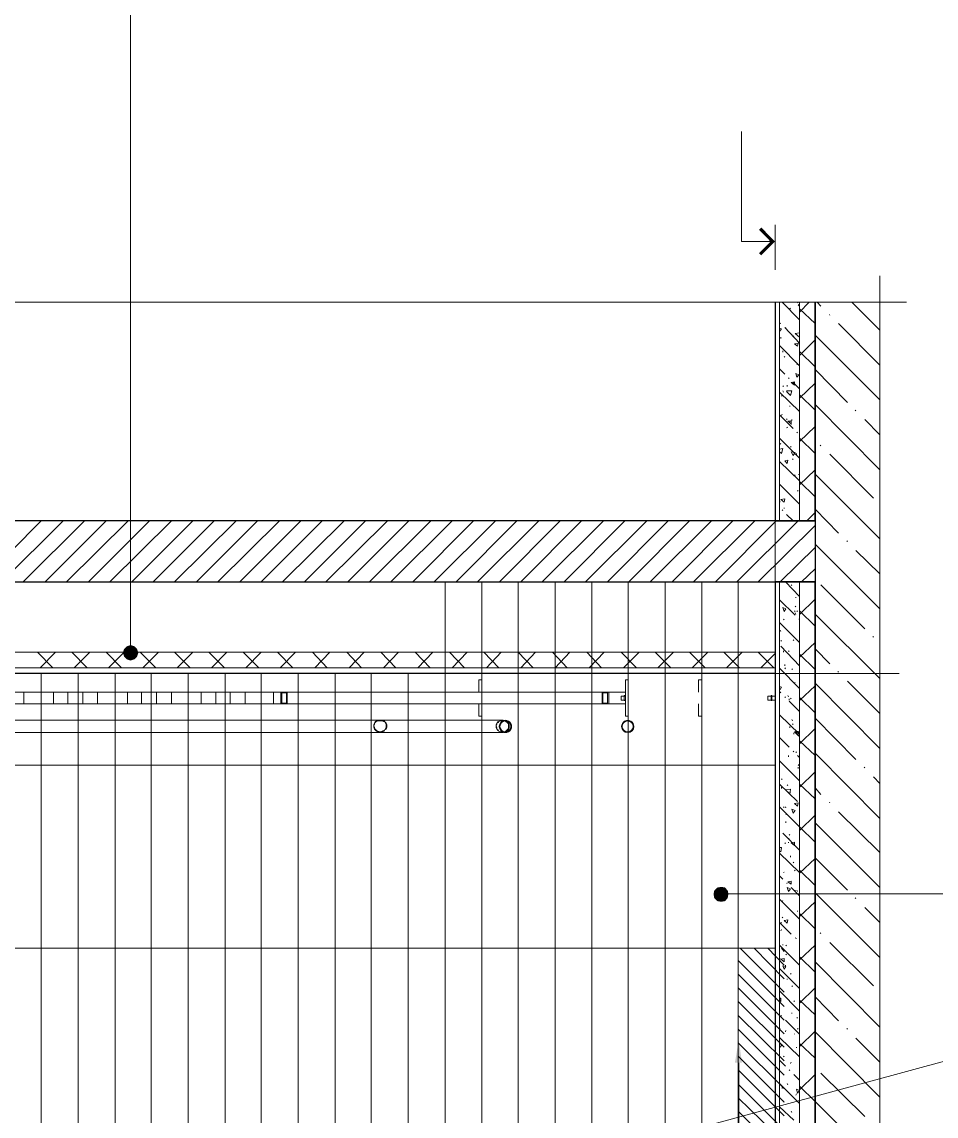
# Model space of a CAD drawing. Header units: millimetres. Extents: x -356862 to 418287, y 0 to 839748.
# Drawn here: x 37.836 to 40.191, y 30.157 to 32.977 of the extents above; entities that cross this region are included whole.
import ezdxf

# ---------------------------------------------------------------- set-up
doc = ezdxf.new("R2010")
doc.units = ezdxf.units.MM
doc.layers.add('PDF _Геометрия', color=7, linetype='Continuous', true_color=0xbababa)
doc.layers.add('PDF _Сплошная заливка', color=7, linetype='Continuous', true_color=0xf50000)

msp = doc.modelspace()

# ---------------------------------------------------------------- linework, layer by layer
at = {"layer": 'PDF _Геометрия', "color": 251, "lineweight": 20, "true_color": 0x545454}
for points in [[(38.11590915256076, 31.37118360731336), (38.11590915256076, 31.38951619466145), (38.11590915256076, 32.22281561957465), (38.11590915256076, 32.29614596896701), (38.11590915256076, 34.93770514594183)], [(39.65584648980034, 30.7295430501302), (39.67584567599826, 30.7295430501302), (40.30582004123264, 30.7295430501302), (40.30582004123264, 30.80287339952256), (40.30582004123264, 33.43276638454861)], [(39.55918375651041, 30.12123446994357), (39.57751634385851, 30.12623426649305), (40.98245917426215, 30.50788540310329), (40.98245917426215, 30.58121575249566), (40.98245917426215, 32.92945353190104)]]:
    msp.add_lwpolyline(points, dxfattribs=at)
at = {"layer": 'PDF _Геометрия', "color": 112, "lineweight": 5, "true_color": 0x00b85c}
for points in [[(39.77584160698784, 32.41114128960503), (39.68917846679687, 32.41114128960503), (39.68917846679687, 32.69446309407552)], [(39.77584160698784, 32.33781094021267), (39.77584160698784, 32.45447285970052)]]:
    msp.add_lwpolyline(points, dxfattribs=at)
at = {"layer": 'PDF _Геометрия', "color": 112, "lineweight": 0, "true_color": 0x00b85c, "const_width": 0.008249243437609022}
msp.add_lwpolyline([(39.73750983344183, 32.44447326660156), (39.77000851101344, 32.41114128960503), (39.73750983344183, 32.37864261203342)], dxfattribs=at)
at = {"layer": 'PDF _Геометрия', "color": 7, "lineweight": 5}
for points in [[(29.5545908610026, 32.25448099772135), (29.62292141384548, 32.25448099772135), (34.77771165635851, 32.25448099772135), (34.80604383680555, 32.14115227593315), (34.86270819769965, 32.36780971950954), (34.8910403781467, 32.25448099772135), (40.04583062065971, 32.25448099772135), (40.1141611735026, 32.25448099772135)], [(40.04583062065971, 32.32281155056423), (40.04583062065971, 32.25448099772135), (40.04583062065971, 27.51800706651475), (39.93250189887152, 27.4896748860677), (40.15915934244791, 27.43301052517361), (40.04583062065971, 27.40467834472656), (40.04583062065971, 22.66820441351996), (40.04583062065971, 22.59987386067708)]]:
    msp.add_lwpolyline(points, dxfattribs=at)
at = {"layer": 'PDF _Геометрия', "color": 7, "lineweight": 9}
for points in [[(39.77584160698784, 32.25448099772135), (39.77584160698784, 31.69117058648003), (39.77584160698784, 31.69283718532986), (39.77584160698784, 32.25448099772135), (39.77584160698784, 31.69117058648003), (39.77584160698784, 31.92782762315538)], [(39.78750779893663, 32.25448099772135), (39.78750779893663, 31.69117058648003)], [(39.83917236328124, 32.25448099772135), (39.83917236328124, 31.69117058648003)], [(38.92587619357639, 31.24952189127604), (38.92587619357639, 31.53451029459635), (38.92587619357639, 30.11623467339409), (38.87921142578124, 30.11623467339409), (38.83088005913628, 30.11623467339409), (38.83088005913628, 31.297853257921)], [(39.49251980251736, 31.53451029459635), (39.49251980251736, 30.11623467339409), (39.44585503472221, 30.11623467339409), (39.39752366807726, 30.11623467339409)], [(39.44585503472221, 30.11623467339409), (39.39752366807726, 30.11623467339409), (39.39752366807726, 31.53451029459635)], [(39.49251980251736, 22.95152621799045), (39.49251980251736, 30.11623467339409), (39.53918457031249, 30.11623467339409), (39.77584160698784, 30.11623467339409), (39.7291768391927, 30.11623467339409), (39.68084547254774, 30.11623467339409), (39.68084547254774, 31.53451029459635)], [(39.58751593695746, 30.11623467339409), (39.58751593695746, 31.53451029459635)], [(39.77584160698784, 30.11623467339409), (39.77584160698784, 31.53451029459635), (39.77584160698784, 31.297853257921), (39.77584160698784, 31.53451029459635), (39.77584160698784, 31.297853257921), (39.77584160698784, 31.53451029459635), (39.77584160698784, 31.297853257921), (39.77584160698784, 28.93461608886718)], [(39.78750779893663, 31.53451029459635), (39.78750779893663, 22.95152621799045)], [(39.83917236328124, 31.53451029459635), (39.83917236328124, 22.95152621799045)], [(30.2495625813802, 23.38317532009548), (30.10623508029514, 23.38317532009548), (30.86120435926649, 23.38317532009548), (30.86120435926649, 31.297853257921), (30.10623508029514, 31.297853257921), (38.92587619357639, 31.297853257921)], [(36.46930948893229, 29.99790615505642), (36.46930948893229, 31.297853257921), (36.46930948893229, 30.11623467339409), (38.92587619357639, 30.11623467339409), (38.92587619357639, 31.1461927625868)], [(37.88591851128471, 30.11623467339409), (37.88591851128471, 31.297853257921)], [(37.98091464572482, 30.11623467339409), (37.98091464572482, 31.297853257921)], [(38.07591078016493, 23.38317532009548), (38.07591078016493, 30.11623467339409), (38.07591078016493, 31.297853257921)], [(38.1692403157552, 30.11623467339409), (38.1692403157552, 31.297853257921)], [(38.26423645019531, 30.11623467339409), (38.26423645019531, 31.297853257921)], [(38.35923258463541, 30.11623467339409), (38.35923258463541, 31.297853257921)], [(38.45256212022569, 30.11623467339409), (38.45256212022569, 31.297853257921)], [(38.54755825466579, 30.11623467339409), (38.54755825466579, 31.297853257921)], [(38.59422302246093, 30.11623467339409), (38.6425543891059, 30.11623467339409), (38.6425543891059, 31.297853257921)], [(38.73588392469618, 30.11623467339409), (38.73588392469618, 31.297853257921)], [(39.76417541503906, 31.297853257921), (40.09582858615451, 31.297853257921)]]:
    msp.add_lwpolyline(points, dxfattribs=at)
at = {"layer": 'PDF _Геометрия', "color": 7, "lineweight": 30}
msp.add_lwpolyline([(39.77584160698784, 32.25448099772135), (39.77584160698784, 31.69117058648003), (39.87917073567708, 31.69117058648003), (39.87917073567708, 32.25448099772135), (39.87917073567708, 22.75320095486111), (40.04583062065971, 22.75320095486111)], dxfattribs=at)
at = {"layer": 'PDF _Геометрия', "color": 8, "lineweight": 9, "true_color": 0x808080}
for points in [[(39.83917236328124, 32.20948282877604), (39.79417419433593, 32.25448099772135)], [(39.81583997938368, 32.23781500922308), (39.81417338053385, 32.23948160807291)], [(39.83417256673177, 32.25281439887152), (39.83583916558159, 32.25448099772135)], [(39.83917236328124, 32.24448140462239), (39.83583916558159, 32.24781460232204), (39.83917236328124, 32.24948120117187)], [(39.86417134602864, 32.25448099772135), (39.83917236328124, 32.22948201497395)], [(39.87917073567708, 32.19948323567708), (39.83917236328124, 32.23781500922308)], [(39.89417012532552, 32.24448140462239), (39.88417053222656, 32.25448099772135)], [(40.04583062065971, 32.18281724717882), (39.97416687011718, 32.25448099772135)], [(39.91750250922308, 32.22114902072482), (39.91583591037326, 32.22281561957465)], [(39.78750779893663, 32.17948404947916), (39.79250759548611, 32.18615044487846), (39.78750779893663, 32.18781704372829)], [(39.79084099663628, 32.19948323567708), (39.78917439778645, 32.2011498345269)], [(39.83917236328124, 32.14948527018229), (39.80084058973524, 32.18948364257812)], [(39.80250718858507, 32.18781704372829), (39.80417378743489, 32.18948364257812)], [(40.04583062065971, 32.09282090928819), (39.93916829427083, 32.19948323567708)], [(39.79084099663628, 32.16115146213107), (39.79084099663628, 32.16448465983073)], [(39.82417297363281, 32.16615125868055), (39.82250637478298, 32.16781785753038)], [(39.83917236328124, 32.16448465983073), (39.82750617133246, 32.17448425292968), (39.83917236328124, 32.17615085177951)], [(39.87917073567708, 32.15781826443142), (39.83917236328124, 32.11781989203558)], [(40.04583062065971, 32.00282457139757), (39.87917073567708, 32.1694844563802)], [(39.83917236328124, 32.09115431043836), (39.78750779893663, 32.14281887478298)], [(39.79584079318576, 32.12615288628471), (39.79584079318576, 32.12948608398437)], [(39.87917073567708, 32.08782111273871), (39.83917236328124, 32.12781948513454)], [(39.79917399088541, 32.11282009548611), (39.80084058973524, 32.11448669433593)], [(39.83417256673177, 32.09448750813802), (39.83250596788194, 32.09615410698784)], [(39.80084058973524, 32.06948852539062), (39.78750779893663, 32.08282131618923)], [(39.9625006781684, 31.99615817599826), (39.87917073567708, 32.0811547173394)], [(39.79584079318576, 32.03782314724392), (39.79750739203558, 32.03948974609374)], [(39.80750698513454, 32.03782314724392), (39.80750698513454, 32.04115634494357)], [(39.81250678168402, 32.05782233344183), (39.8108401828342, 32.05948893229166)], [(39.83917236328124, 32.03115675184461), (39.82250637478298, 32.04782274034288)], [(39.87917073567708, 32.04615614149305), (39.83917236328124, 32.00782436794704)], [(39.83917236328124, 31.97282579210069), (39.78750779893663, 32.02282375759548)], [(39.79250759548611, 32.01282416449652), (39.79417419433593, 32.01449076334635)], [(39.79750739203558, 32.02282375759548), (39.79584079318576, 32.02615695529514)], [(39.80584038628471, 32.02615695529514), (39.81917317708333, 32.02615695529514), (39.81583997938368, 32.01449076334635), (39.80584038628471, 32.02449035644531)], [(39.87917073567708, 31.97615898980034), (39.83917236328124, 32.01615736219618)], [(39.81417338053385, 31.9861585828993), (39.81417338053385, 31.98782518174913)], [(40.04583062065971, 31.82283189561631), (39.87917073567708, 31.99115837944878)], [(39.82250637478298, 31.9294942220052), (39.78750779893663, 31.96449279785156)], [(39.79250759548611, 31.96282619900173), (39.79417419433593, 31.96615939670139)], [(39.80750698513454, 31.95282660590277), (39.80584038628471, 31.9544932047526)], [(39.81917317708333, 31.94949340820312), (39.81917317708333, 31.95282660590277)], [(39.98416646321614, 31.97449239095052), (39.98249986436632, 31.97615898980034)], [(40.04583062065971, 31.91282823350694), (40.00749884711371, 31.95282660590277)], [(39.80584038628471, 31.93116082085503), (39.80917358398437, 31.93282741970486)], [(39.81750657823351, 31.94116041395399), (39.80917358398437, 31.94782680935329), (39.81750657823351, 31.94782680935329)], [(39.81750657823351, 31.93949381510416), (39.81750657823351, 31.94949340820312)], [(39.87917073567708, 31.93449401855468), (39.83917236328124, 31.89616224500868)], [(39.83917236328124, 31.85283067491319), (39.78750779893663, 31.90449523925781)], [(39.83417256673177, 31.91782803005642), (39.83250596788194, 31.91949462890624)], [(39.87917073567708, 31.86449686686198), (39.83917236328124, 31.90449523925781)], [(39.78750779893663, 31.87616305881076), (39.79584079318576, 31.87782965766058), (39.79250759548611, 31.86449686686198), (39.78750779893663, 31.86949666341145)], [(39.78917439778645, 31.88782925075954), (39.79084099663628, 31.8911624484592)], [(39.81750657823351, 31.88116285536024), (39.81583997938368, 31.88282945421006)], [(39.89417012532552, 31.88449605305989), (39.89250352647569, 31.88616265190972)], [(39.83917236328124, 31.79449971516927), (39.78750779893663, 31.84449768066406)], [(39.82083977593315, 31.84949747721354), (39.82250637478298, 31.85116407606336)], [(39.83083936903211, 31.86116366916232), (39.83083936903211, 31.86449686686198)], [(40.02916463216145, 31.74950154622395), (39.91750250922308, 31.86283026801215)], [(39.87917073567708, 31.82283189561631), (39.83917236328124, 31.78450012207031)], [(39.83917236328124, 31.73450215657552), (39.78750779893663, 31.78616672092014)], [(39.82750617133246, 31.80783250596788), (39.82583957248264, 31.8094991048177)], [(39.83750576443142, 31.8094991048177), (39.83750576443142, 31.81116570366753)], [(39.87917073567708, 31.75283474392361), (39.83917236328124, 31.79283311631944)], [(40.04583062065971, 31.64450581868489), (39.87917073567708, 31.81116570366753)], [(39.83417256673177, 31.76783413357204), (39.83583916558159, 31.76950073242187)], [(39.83917236328124, 31.75616794162326), (39.83917236328124, 31.75783454047308)], [(39.78917439778645, 31.739501953125), (39.78750779893663, 31.74116855197482)], [(39.83583916558159, 31.73783535427517), (39.83417256673177, 31.739501953125)], [(39.79584079318576, 31.71783616807725), (39.79417419433593, 31.71950276692708)], [(39.79917399088541, 31.72283596462673), (39.79917399088541, 31.72450256347656)], [(39.82250637478298, 31.69117058648003), (39.80584038628471, 31.70783657497829)], [(39.87917073567708, 31.71283637152777), (39.85750495062933, 31.69117058648003)], [(39.93916829427083, 31.65950520833333), (39.87917073567708, 31.72116936577691)], [(37.88591851128471, 31.69117058648003), (37.72925821940104, 31.53451029459635)], [(37.94258287217882, 31.69117058648003), (37.78425598144531, 31.53451029459635)], [(37.99758063422308, 31.69117058648003), (37.83925374348958, 31.53451029459635)], [(38.05257839626736, 31.69117058648003), (37.89591810438368, 31.53451029459635)], [(38.10924275716145, 31.69117058648003), (37.95091586642795, 31.53451029459635)], [(38.16424051920573, 31.69117058648003), (38.00758022732204, 31.53451029459635)], [(38.22090488009982, 31.69117058648003), (38.06257798936632, 31.53451029459635)], [(38.27590264214409, 31.69117058648003), (38.11924235026041, 31.53451029459635)], [(38.33090040418836, 31.69117058648003), (38.17424011230468, 31.53451029459635)], [(38.38756476508246, 31.69117058648003), (38.22923787434895, 31.53451029459635)], [(38.44256252712673, 31.69117058648003), (38.28590223524305, 31.53451029459635)], [(38.49922688802083, 31.69117058648003), (38.34089999728732, 31.53451029459635)], [(38.5542246500651, 31.69117058648003), (38.39756435818142, 31.53451029459635)], [(38.60922241210937, 31.69117058648003), (38.45256212022569, 31.53451029459635)], [(38.66588677300346, 31.69117058648003), (38.50755988226996, 31.53451029459635)], [(38.72088453504774, 31.69117058648003), (38.56422424316406, 31.53451029459635)], [(38.77754889594183, 31.69117058648003), (38.61922200520833, 31.53451029459635)], [(38.83254665798611, 31.69117058648003), (38.67588636610243, 31.53451029459635)], [(38.8892110188802, 31.69117058648003), (38.7308841281467, 31.53451029459635)], [(38.94420878092448, 31.69117058648003), (38.78588189019096, 31.53451029459635)], [(38.99920654296874, 31.69117058648003), (38.84254625108507, 31.53451029459635)], [(39.05587090386284, 31.69117058648003), (38.89754401312933, 31.53451029459635)], [(39.11086866590711, 31.69117058648003), (38.95420837402343, 31.53451029459635)], [(39.16753302680121, 31.69117058648003), (39.0092061360677, 31.53451029459635)], [(39.22253078884548, 31.69117058648003), (39.0658704969618, 31.53451029459635)], [(39.27752855088976, 31.69117058648003), (39.12086825900607, 31.53451029459635)], [(39.33419291178385, 31.69117058648003), (39.17586602105034, 31.53451029459635)], [(39.38919067382812, 31.69117058648003), (39.23253038194444, 31.53451029459635)], [(39.44585503472221, 31.69117058648003), (39.28752814398871, 31.53451029459635)], [(39.50085279676649, 31.69117058648003), (39.34419250488281, 31.53451029459635)], [(39.55585055881076, 31.69117058648003), (39.39919026692708, 31.53451029459635)], [(39.61251491970486, 31.69117058648003), (39.45418802897135, 31.53451029459635)], [(39.66751268174913, 31.69117058648003), (39.51085238986545, 31.53451029459635)], [(39.72417704264323, 31.69117058648003), (39.56585015190971, 31.53451029459635)], [(39.77917480468749, 31.69117058648003), (39.62251451280382, 31.53451029459635)], [(39.83583916558159, 31.69117058648003), (39.67751227484808, 31.53451029459635)], [(39.87917073567708, 31.67950439453125), (39.73251003689236, 31.53451029459635)], [(39.87917073567708, 31.62284003363715), (39.78917439778645, 31.53451029459635)], [(40.04583062065971, 31.46451314290364), (39.87917073567708, 31.63117302788628)], [(39.9625006781684, 31.63783942328558), (39.96083407931857, 31.63950602213541)], [(40.04583062065971, 31.55450948079427), (39.98416646321614, 31.61450703938802)], [(39.87917073567708, 31.56784227159288), (39.84417215983073, 31.53451029459635)], [(39.83917236328124, 31.49617852105034), (39.80250718858507, 31.53451029459635)], [(39.82917277018229, 31.53284369574652), (39.83083936903211, 31.53451029459635)], [(39.87917073567708, 31.5311770968967), (39.87583753797743, 31.53451029459635)], [(39.81917317708333, 31.52451070149739), (39.81750657823351, 31.52617730034722)], [(40.00749884711371, 31.41284857855902), (39.89417012532552, 31.52617730034722)], [(39.82750617133246, 31.44784715440538), (39.78750779893663, 31.48784552680121)], [(39.82917277018229, 31.49284532335069), (39.82917277018229, 31.49451192220052)], [(39.87917073567708, 31.48951212565104), (39.83917236328124, 31.4495137532552)], [(39.82583957248264, 31.45784674750433), (39.82750617133246, 31.45951334635416)], [(39.82750617133246, 31.46951293945312), (39.82917277018229, 31.47117953830295)], [(39.82917277018229, 31.45118035210503), (39.82750617133246, 31.45451354980468)], [(39.83417256673177, 31.45784674750433), (39.83250596788194, 31.45951334635416)], [(39.87917073567708, 31.41951497395833), (39.83917236328124, 31.45951334635416)], [(40.04583062065971, 31.28452046712239), (39.87917073567708, 31.45118035210503)], [(39.83917236328124, 31.37785000271267), (39.78750779893663, 31.42951456705729)], [(39.79750739203558, 31.43618096245659), (39.79917399088541, 31.43784756130642)], [(39.83917236328124, 31.43784756130642), (39.83750576443142, 31.43784756130642)], [(39.79084099663628, 31.40618218315972), (39.78917439778645, 31.40951538085937)], [(40.02916463216145, 31.39118279351128), (40.02749803331163, 31.39284939236111)], [(39.79250759548611, 31.38118320041232), (39.79084099663628, 31.38284979926215)], [(39.83917236328124, 31.31785244411892), (39.79084099663628, 31.36785040961371)], [(39.82250637478298, 31.38284979926215), (39.82417297363281, 31.38451639811198)], [(39.83917236328124, 31.3795166015625), (39.83750576443142, 31.38118320041232)], [(39.87917073567708, 31.37785000271267), (39.83917236328124, 31.33951822916666)], [(39.91750250922308, 31.3228522406684), (39.87917073567708, 31.36118401421441)], [(39.79750739203558, 31.35285101996527), (39.79750739203558, 31.35618421766493)], [(39.8108401828342, 31.3545176188151), (39.81250678168402, 31.35618421766493)], [(39.87917073567708, 31.30785285101996), (39.83917236328124, 31.34785122341579)], [(39.83917236328124, 31.259521484375), (39.78750779893663, 31.31118604871961)], [(39.80084058973524, 31.31785244411892), (39.80084058973524, 31.32118564181857)], [(39.80250718858507, 31.30951944986979), (39.80084058973524, 31.31285264756944)], [(39.81917317708333, 31.30785285101996), (39.82083977593315, 31.30951944986979)], [(39.93916829427083, 31.30118645562066), (39.93750169542101, 31.30285305447048)], [(40.04583062065971, 31.19452412923177), (39.9625006781684, 31.27785407172308)], [(39.78750779893663, 31.26452128092448), (39.79250759548611, 31.26285468207465), (39.78917439778645, 31.25618828667534), (39.78750779893663, 31.25785488552517)], [(39.79084099663628, 31.24785529242621), (39.78750779893663, 31.25118849012586)], [(39.82417297363281, 31.27285427517361), (39.82750617133246, 31.27452087402343)], [(39.87917073567708, 31.2661878797743), (39.83917236328124, 31.22785610622829)], [(40.04583062065971, 31.10452779134114), (39.87917073567708, 31.27285427517361)], [(39.80250718858507, 31.23618910047743), (39.80084058973524, 31.23785569932725)], [(39.8108401828342, 31.23785569932725), (39.80917358398437, 31.24118889702691)], [(39.81250678168402, 31.22952270507812), (39.81250678168402, 31.23285590277777)], [(39.83917236328124, 31.19952392578125), (39.81250678168402, 31.22618950737847)], [(39.81583997938368, 31.23285590277777), (39.81750657823351, 31.2345225016276)], [(39.87917073567708, 31.19619072808159), (39.83917236328124, 31.23618910047743)], [(39.83917236328124, 31.14119296603732), (39.78750779893663, 31.19119093153211)], [(39.82083977593315, 31.17619154188368), (39.81917317708333, 31.17952473958333)], [(39.82250637478298, 31.16619194878472), (39.82083977593315, 31.16785854763454)], [(39.83917236328124, 31.19119093153211), (39.83917236328124, 31.19119093153211)], [(39.98416646321614, 31.07619561089409), (39.87917073567708, 31.18285793728298)], [(39.81417338053385, 31.15785895453558), (39.81417338053385, 31.16119215223524)], [(39.82417297363281, 31.14119296603732), (39.82417297363281, 31.14452616373698)], [(39.87917073567708, 31.15619235568576), (39.83917236328124, 31.11619398328993)], [(39.81250678168402, 31.10786098904079), (39.78750779893663, 31.13285997178819)], [(39.87917073567708, 31.08619520399305), (39.83917236328124, 31.12452697753906)], [(39.8108401828342, 31.0828620062934), (39.8108401828342, 31.08619520399305)], [(39.82417297363281, 31.09619479709201), (39.82250637478298, 31.09786139594183)], [(39.83083936903211, 31.09452819824218), (39.82917277018229, 31.09619479709201)], [(39.83917236328124, 31.08119540744357), (39.83417256673177, 31.08619520399305)], [(40.04583062065971, 30.92453511555989), (39.87917073567708, 31.09286159939236)], [(39.83917236328124, 31.02119784884982), (39.78750779893663, 31.07286241319444)], [(39.83917236328124, 31.05952962239583), (39.83583916558159, 31.06286282009548), (39.83917236328124, 31.06286282009548)], [(39.83583916558159, 31.05286322699652), (39.83583916558159, 31.05619642469618)], [(40.00749884711371, 31.05452982584635), (40.00583224826389, 31.05619642469618)], [(39.78750779893663, 31.03619723849826), (39.78750779893663, 31.03953043619791)], [(39.79417419433593, 31.02453104654948), (39.79250759548611, 31.0261976453993)], [(39.87917073567708, 31.04453023274739), (39.83917236328124, 31.00453186035156)], [(40.04583062065971, 31.01453145345052), (40.02916463216145, 31.03119744194878)], [(39.83417256673177, 30.96786668565538), (39.78750779893663, 31.01286485460069)], [(39.79250759548611, 31.00119866265191), (39.79250759548611, 31.00453186035156)], [(39.81417338053385, 30.98786587185329), (39.80250718858507, 30.99786546495225), (39.81583997938368, 30.99953206380208), (39.81417338053385, 30.98619927300347)], [(39.80750698513454, 31.00953165690104), (39.80917358398437, 31.01119825575086)], [(39.87917073567708, 30.97453308105468), (39.83917236328124, 31.01286485460069)], [(39.89417012532552, 30.98619927300347), (39.87917073567708, 31.00286526150173)], [(39.91750250922308, 30.96453348795573), (39.91583591037326, 30.96620008680555)], [(39.87917073567708, 30.86287095811631), (39.83917236328124, 30.90286933051215), (39.78750779893663, 30.95453389485677)], [(39.79750739203558, 30.95286729600694), (39.79917399088541, 30.95453389485677)], [(39.80417378743489, 30.95120069715711), (39.80250718858507, 30.95453389485677)], [(40.04583062065971, 30.83620537651909), (39.93916829427083, 30.94120110405816)], [(39.80417378743489, 30.93453470865885), (39.80584038628471, 30.93620130750868)], [(39.80417378743489, 30.91286892361111), (39.80417378743489, 30.91620212131076)], [(39.87917073567708, 30.93286810980902), (39.83917236328124, 30.89286973741319)], [(40.04583062065971, 30.74620903862847), (39.87917073567708, 30.91286892361111)], [(39.83917236328124, 30.8428717719184), (39.79584079318576, 30.88620334201389)], [(39.81417338053385, 30.88120354546441), (39.81250678168402, 30.88287014431423)], [(39.80084058973524, 30.85953776041666), (39.80250718858507, 30.86120435926649)], [(39.8108401828342, 30.87120395236545), (39.81250678168402, 30.87287055121527)], [(39.8108401828342, 30.86120435926649), (39.8108401828342, 30.86287095811631)], [(39.78750779893663, 30.8495381673177), (39.79250759548611, 30.8495381673177), (39.79084099663628, 30.83787197536892), (39.78750779893663, 30.83953857421875)], [(39.83917236328124, 30.78454081217447), (39.78750779893663, 30.83453877766927)], [(39.81583997938368, 30.82453918457031), (39.81583997938368, 30.82787238226996)], [(39.82417297363281, 30.80953979492187), (39.82250637478298, 30.8112063937717)], [(39.87917073567708, 30.82120598687066), (39.83917236328124, 30.78287421332465)], [(39.9625006781684, 30.73954264322916), (39.87917073567708, 30.82287258572048)], [(39.79584079318576, 30.76787482367621), (39.78750779893663, 30.77620781792534)], [(39.79750739203558, 30.78454081217447), (39.79917399088541, 30.7862074110243)], [(39.82583957248264, 30.78954060872395), (39.82750617133246, 30.79120720757378)], [(39.87917073567708, 30.75120883517795), (39.83917236328124, 30.79120720757378)], [(39.80750698513454, 30.75620863172743), (39.80584038628471, 30.75787523057725)], [(39.83917236328124, 30.72454325358072), (39.81750657823351, 30.74620903862847)], [(39.83917236328124, 30.66454569498697), (39.78750779893663, 30.71621025933159)], [(39.79417419433593, 30.70954386393229), (39.79584079318576, 30.71287706163194)], [(39.82750617133246, 30.73620944552951), (39.82750617133246, 30.73954264322916)], [(39.83417256673177, 30.73620944552951), (39.83250596788194, 30.73954264322916)], [(40.04583062065971, 30.56621636284722), (39.87917073567708, 30.73287624782986)], [(39.98416646321614, 30.71787685818142), (39.98249986436632, 30.71954345703125)], [(39.83417256673177, 30.68454488118489), (39.83417256673177, 30.68621148003472)], [(39.87917073567708, 30.70954386393229), (39.83917236328124, 30.67121209038628)], [(40.04583062065971, 30.65621270073784), (40.00749884711371, 30.69454447428385)], [(39.81750657823351, 30.62621392144097), (39.78750779893663, 30.65621270073784)], [(39.79084099663628, 30.65454610188802), (39.79250759548611, 30.65621270073784)], [(39.79584079318576, 30.66787889268663), (39.79417419433593, 30.66954549153645)], [(39.87917073567708, 30.63954671223958), (39.83917236328124, 30.67954508463541)], [(39.79084099663628, 30.6345469156901), (39.79250759548611, 30.63788011338975)], [(39.83917236328124, 30.65121290418836), (39.83917236328124, 30.65121290418836)], [(39.89417012532552, 30.62788052029079), (39.89250352647569, 30.62954711914062)], [(39.79584079318576, 30.59788174099392), (39.79584079318576, 30.59954833984375)], [(39.83083936903211, 30.61454772949218), (39.82750617133246, 30.61621432834201)], [(40.02916463216145, 30.49288601345486), (39.91750250922308, 30.60454813639322)], [(39.83917236328124, 30.5462171766493), (39.78750779893663, 30.59788174099392)], [(39.80584038628471, 30.59621514214409), (39.80417378743489, 30.59788174099392)], [(39.80417378743489, 30.57288275824653), (39.80584038628471, 30.57454935709635)], [(39.87917073567708, 30.59788174099392), (39.83917236328124, 30.55954996744791)], [(39.78750779893663, 30.56121656629774), (39.78917439778645, 30.56288316514756)], [(39.80250718858507, 30.54455057779947), (39.80250718858507, 30.5462171766493)], [(39.87917073567708, 30.52788458930121), (39.83917236328124, 30.56788296169704)], [(40.04583062065971, 30.38622368706597), (39.87917073567708, 30.55455017089843)], [(39.83917236328124, 30.48621961805555), (39.78750779893663, 30.53788418240017)], [(39.81750657823351, 30.52288479275173), (39.81583997938368, 30.52455139160156)], [(39.80750698513454, 30.50955200195312), (39.80750698513454, 30.51121860080295)], [(39.81917317708333, 30.49121941460503), (39.82083977593315, 30.49288601345486)], [(39.87917073567708, 30.48788621690538), (39.83917236328124, 30.44788784450954)], [(39.83917236328124, 30.42788865831163), (39.78750779893663, 30.47955322265625)], [(39.78750779893663, 30.46122063530816), (39.79084099663628, 30.46122063530816), (39.79084099663628, 30.45288764105903), (39.78750779893663, 30.45622083875868)], [(39.78750779893663, 30.4578874376085), (39.78917439778645, 30.45955403645833)], [(39.93916829427083, 30.40288967556423), (39.87917073567708, 30.46455383300781)], [(39.82583957248264, 30.45288764105903), (39.82417297363281, 30.45455423990885)], [(39.87917073567708, 30.41788906521267), (39.83917236328124, 30.45622083875868)], [(39.79250759548611, 30.41455586751302), (39.79084099663628, 30.41622246636284)], [(39.83917236328124, 30.36789109971788), (39.80250718858507, 30.40455627441406)], [(39.81917317708333, 30.42122226291232), (39.81917317708333, 30.42288886176215)], [(39.83250596788194, 30.40955607096354), (39.83417256673177, 30.41122266981336)], [(39.78917439778645, 30.38289048936631), (39.78750779893663, 30.38289048936631)], [(39.80250718858507, 30.37455749511718), (39.80417378743489, 30.37789069281684)], [(39.83583916558159, 30.38122389051649), (39.83417256673177, 30.38289048936631)], [(39.87917073567708, 30.37622409396701), (39.83917236328124, 30.33622572157118)], [(40.04583062065971, 30.20623101128472), (39.87917073567708, 30.37455749511718)], [(39.9625006781684, 30.38122389051649), (39.96083407931857, 30.38289048936631)], [(39.83917236328124, 30.30956013997395), (39.78750779893663, 30.35955810546875)], [(39.82583957248264, 30.36789109971788), (39.82583957248264, 30.3695576985677)], [(40.04583062065971, 30.29622734917534), (39.98416646321614, 30.35789150661892)], [(39.78750779893663, 30.34289211697048), (39.79417419433593, 30.34122551812066), (39.78917439778645, 30.33455912272135), (39.78750779893663, 30.33622572157118)], [(39.83083936903211, 30.33289252387153), (39.83083936903211, 30.33455912272135)], [(39.87917073567708, 30.3062269422743), (39.83917236328124, 30.34455871582031)], [(39.80250718858507, 30.28622775607639), (39.78750779893663, 30.30122714572482)], [(39.79917399088541, 30.30956013997395), (39.79750739203558, 30.31122673882378)], [(39.81583997938368, 30.29289415147569), (39.81750657823351, 30.29622734917534)], [(39.81417338053385, 30.2745615641276), (39.81250678168402, 30.27622816297743)], [(39.83917236328124, 30.2495625813802), (39.82417297363281, 30.26456197102864)], [(39.87917073567708, 30.26456197102864), (39.83917236328124, 30.22456359863281)], [(40.00749884711371, 30.15623304578993), (39.89417012532552, 30.26789516872829)], [(39.83917236328124, 30.18956502278645), (39.78750779893663, 30.24122958713107)], [(39.80917358398437, 30.23789638943142), (39.80750698513454, 30.24122958713107)], [(40.04583062065971, 30.02790493435329), (39.87917073567708, 30.19456481933593), (39.83917236328124, 30.23456319173177)], [(39.79417419433593, 30.22789679633246), (39.79417419433593, 30.23122999403211)], [(39.82917277018229, 30.2112308078342), (39.83083936903211, 30.21456400553385)], [(39.82417297363281, 30.14623345269097), (39.78750779893663, 30.18123202853732)], [(39.79917399088541, 30.19289822048611), (39.79750739203558, 30.19623141818576)], [(39.81917317708333, 30.16623263888889), (39.81750657823351, 30.16956583658854)]]:
    msp.add_lwpolyline(points, dxfattribs=at)
for points in [[(39.82583957248264, 32.14781867133246), (39.83583916558159, 32.14948527018229), (39.83417256673177, 32.14115227593315)], [(39.82917277018229, 32.07115512424045), (39.83750576443142, 32.06782192654079), (39.83250596788194, 32.06115553114149)], [(39.81750657823351, 32.04782274034288), (39.82583957248264, 32.0494893391927), (39.82583957248264, 32.04115634494357)], [(39.81750657823351, 31.86949666341145), (39.82750617133246, 31.86783006456163), (39.82250637478298, 31.85949707031249)], [(39.80084058973524, 31.84616427951389), (39.80917358398437, 31.84783087836371), (39.80750698513454, 31.83949788411458)], [(39.79084099663628, 31.7461683485243), (39.80084058973524, 31.74783494737413), (39.79917399088541, 31.739501953125)], [(39.79584079318576, 31.46784634060329), (39.79917399088541, 31.45784674750433), (39.80417378743489, 31.46451314290364)], [(39.83917236328124, 31.14952596028645), (39.83750576443142, 31.13619316948784), (39.82583957248264, 31.14785936143663)], [(39.82917277018229, 31.14952596028645), (39.83750576443142, 31.1461927625868), (39.83417256673177, 31.1395263671875)], [(39.81917317708333, 30.94786749945746), (39.82750617133246, 30.94453430175781), (39.82250637478298, 30.9378679063585)], [(39.82583957248264, 30.9628668891059), (39.83583916558159, 30.96453348795573), (39.83417256673177, 30.95620049370659)], [(39.81750657823351, 30.86120435926649), (39.82583957248264, 30.86287095811631), (39.82583957248264, 30.85453796386718)], [(39.80750698513454, 30.74620903862847), (39.81583997938368, 30.74287584092881), (39.8108401828342, 30.73620944552951)], [(39.80917358398437, 30.76120842827691), (39.81750657823351, 30.76287502712673), (39.81750657823351, 30.7545420328776)], [(39.79917399088541, 30.66121249728732), (39.80917358398437, 30.66287909613715), (39.80750698513454, 30.65454610188802)], [(39.79084099663628, 30.56121656629774), (39.79917399088541, 30.56288316514756), (39.79917399088541, 30.55455017089843)], [(39.79584079318576, 30.54455057779947), (39.80417378743489, 30.54288397894965), (39.79917399088541, 30.53621758355034)], [(39.83083936903211, 30.22623019748264), (39.83917236328124, 30.22289699978298), (39.83417256673177, 30.21623060438368)]]:
    msp.add_lwpolyline(points, close=True, dxfattribs=at)
at = {"layer": 'PDF _Геометрия', "color": 7, "lineweight": 9}
for points in [[(39.77584160698784, 31.92782762315538), (39.77584160698784, 31.53451029459635), (39.77584160698784, 30.23456319173177), (39.77584160698784, 29.84124586317274), (39.77584160698784, 29.01461283365885), (39.77584160698784, 28.93461608886718), (39.77584160698784, 29.44626193576389), (39.77584160698784, 29.76124911838107), (39.77584160698784, 29.44626193576389), (39.77584160698784, 29.01461283365885), (39.77584160698784, 31.297853257921)], [(39.02087232801649, 31.53451029459635), (39.02087232801649, 30.11623467339409)], [(39.11420186360677, 31.53451029459635), (39.11420186360677, 30.11623467339409), (39.16253323025173, 30.11623467339409), (39.20919799804687, 30.11623467339409), (39.20919799804687, 31.53451029459635), (39.20919799804687, 30.11623467339409), (39.16253323025173, 30.11623467339409), (39.11420186360677, 30.11623467339409)], [(39.30419413248698, 31.53451029459635), (39.30419413248698, 30.11623467339409)]]:
    msp.add_lwpolyline(points, close=True, dxfattribs=at)
at = {"layer": 'PDF _Геометрия', "color": 8, "lineweight": 30, "true_color": 0x767676}
for points in [[(39.87917073567708, 31.69117058648003), (37.04428609212239, 31.69117058648003)], [(37.04428609212239, 31.53451029459635), (39.87917073567708, 31.53451029459635)]]:
    msp.add_lwpolyline(points, dxfattribs=at)
at = {"layer": 'PDF _Геометрия', "color": 7, "lineweight": 13}
msp.add_lwpolyline([(39.87917073567708, 31.53451029459635), (39.87917073567708, 31.69117058648003)], dxfattribs=at)
at = {"layer": 'PDF _Геометрия', "color": 93, "lineweight": 30, "true_color": 0x5cb85c}
msp.add_lwpolyline([(39.77584160698784, 31.297853257921), (36.46930948893229, 31.297853257921), (36.46930948893229, 31.53451029459635)], dxfattribs=at)
at = {"layer": 'PDF _Геометрия', "color": 93, "lineweight": 5, "true_color": 0x5cb85c}
msp.add_lwpolyline([(36.47764248318142, 31.53451029459635), (36.47764248318142, 31.31285264756944), (39.77584160698784, 31.31285264756944), (39.77584160698784, 31.35285101996527), (36.55763922797308, 31.35285101996527), (36.55763922797308, 31.53451029459635)], close=True, dxfattribs=at)
at = {"layer": 'PDF _Геометрия', "color": 7, "lineweight": 30}
msp.add_lwpolyline([(39.87917073567708, 22.95152621799045), (39.87917073567708, 31.53451029459635), (39.77584160698784, 31.53451029459635), (39.77584160698784, 22.95152621799045)], close=True, dxfattribs=at)
at = {"layer": 'PDF _Геометрия', "color": 93, "lineweight": 5, "true_color": 0x5cb85c}
for points in [[(37.91591729058159, 31.31285264756944), (37.87591891818576, 31.35285101996527)], [(37.9225836859809, 31.35285101996527), (37.88258531358507, 31.31285264756944)], [(38.00424702962239, 31.31285264756944), (37.96424865722656, 31.35285101996527)], [(38.0109134250217, 31.35285101996527), (37.97091505262586, 31.31285264756944)], [(38.09257676866319, 31.31285264756944), (38.05257839626736, 31.35285101996527)], [(38.09924316406249, 31.35285101996527), (38.05924479166666, 31.31285264756944)], [(38.18090650770399, 31.31285264756944), (38.14090813530815, 31.35285101996527)], [(38.18757290310329, 31.35285101996527), (38.14757453070746, 31.31285264756944)], [(38.26923624674479, 31.31285264756944), (38.22923787434895, 31.35285101996527)], [(38.27590264214409, 31.35285101996527), (38.23590426974826, 31.31285264756944)], [(38.35756598578558, 31.31285264756944), (38.31756761338976, 31.35285101996527)], [(38.36423238118489, 31.35285101996527), (38.32423400878906, 31.31285264756944)], [(38.44589572482639, 31.31285264756944), (38.40589735243055, 31.35285101996527)], [(38.45256212022569, 31.35285101996527), (38.41256374782986, 31.31285264756944)], [(38.53422546386718, 31.31285264756944), (38.49422709147135, 31.35285101996527)], [(38.54089185926649, 31.35285101996527), (38.50089348687065, 31.31285264756944)], [(38.62255520290798, 31.31285264756944), (38.58422342936198, 31.35285101996527)], [(38.62922159830729, 31.35285101996527), (38.59088982476128, 31.31285264756944)], [(38.71088494194878, 31.31285264756944), (38.67255316840277, 31.35285101996527)], [(38.71755133734808, 31.35285101996527), (38.67921956380208, 31.31285264756944)], [(38.79921468098958, 31.31285264756944), (38.76088290744357, 31.35285101996527)], [(38.80588107638889, 31.35285101996527), (38.76754930284288, 31.31285264756944)], [(38.88754442003038, 31.31285264756944), (38.84921264648437, 31.35285101996527)], [(38.89421081542968, 31.35285101996527), (38.85587904188368, 31.31285264756944)], [(38.97587415907118, 31.31285264756944), (38.93754238552517, 31.35285101996527)], [(38.98254055447048, 31.35285101996527), (38.94420878092448, 31.31285264756944)], [(39.06420389811198, 31.31285264756944), (39.02587212456596, 31.35285101996527)], [(39.07087029351128, 31.35285101996527), (39.03253851996527, 31.31285264756944)], [(39.15253363715277, 31.31285264756944), (39.11420186360677, 31.35285101996527)], [(39.15920003255208, 31.35285101996527), (39.12086825900607, 31.31285264756944)], [(39.24086337619357, 31.31285264756944), (39.20253160264757, 31.35285101996527)], [(39.24752977159288, 31.35285101996527), (39.20919799804687, 31.31285264756944)], [(39.32919311523437, 31.31285264756944), (39.29086134168836, 31.35285101996527)], [(39.33585951063368, 31.35285101996527), (39.29752773708767, 31.31285264756944)], [(39.41918945312499, 31.31285264756944), (39.37919108072916, 31.35285101996527)], [(39.4258558485243, 31.35285101996527), (39.38585747612846, 31.31285264756944)], [(39.50751919216579, 31.31285264756944), (39.46752081976996, 31.35285101996527)], [(39.5141855875651, 31.35285101996527), (39.47418721516927, 31.31285264756944)], [(39.59584893120659, 31.31285264756944), (39.55585055881076, 31.35285101996527)], [(39.6025153266059, 31.35285101996527), (39.56251695421007, 31.31285264756944)], [(39.68417867024739, 31.31285264756944), (39.64418029785156, 31.35285101996527)], [(39.6908450656467, 31.35285101996527), (39.65084669325086, 31.31285264756944)], [(39.77250840928819, 31.31285264756944), (39.73251003689236, 31.35285101996527)], [(39.77584160698784, 31.34951782226562), (39.73917643229166, 31.31285264756944)]]:
    msp.add_lwpolyline(points, dxfattribs=at)
at = {"layer": 'PDF _Геометрия', "color": 163, "lineweight": 20, "true_color": 0x6e8add}
msp.add_lwpolyline([(36.46930948893229, 30.11623467339409), (36.46930948893229, 31.297853257921), (39.77584160698784, 31.297853257921), (39.77584160698784, 30.11623467339409)], close=True, dxfattribs=at)
at = {"layer": 'PDF _Геометрия', "lineweight": 5}
for points in [[(39.02087232801649, 31.28118726942274), (39.01253933376736, 31.28118726942274), (39.01253933376736, 31.24952189127604)], [(39.39752366807726, 31.28118726942274), (39.39085727267795, 31.28118726942274), (39.39085727267795, 31.18785773383246), (39.39752366807726, 31.18785773383246)], [(39.58751593695746, 31.28118726942274), (39.57918294270833, 31.28118726942274), (39.57918294270833, 31.24952189127604)], [(37.8409203423394, 31.21952311197916), (37.80425516764323, 31.21952311197916), (37.76758999294704, 31.21952311197916), (37.76592339409721, 31.21952311197916), (37.76592339409721, 31.24952189127604), (37.76758999294704, 31.24952189127604), (37.80425516764323, 31.24952189127604), (37.8409203423394, 31.24952189127604)], [(37.91758388943142, 31.21952311197916), (37.84258694118923, 31.21952311197916), (37.8409203423394, 31.21952311197916), (37.8409203423394, 31.24952189127604), (37.84258694118923, 31.24952189127604), (37.91758388943142, 31.24952189127604)], [(37.9542490641276, 31.21952311197916), (37.91925048828124, 31.21952311197916), (37.91758388943142, 31.21952311197916), (37.91758388943142, 31.24952189127604), (37.91925048828124, 31.24952189127604), (37.9542490641276, 31.24952189127604)], [(37.99258083767361, 31.21952311197916), (37.95591566297743, 31.21952311197916), (37.9542490641276, 31.21952311197916), (37.9542490641276, 31.24952189127604), (37.95591566297743, 31.24952189127604), (37.99258083767361, 31.24952189127604)], [(38.14424133300781, 31.21952311197916), (38.10757615831163, 31.21952311197916), (38.03091261121961, 31.21952311197916), (37.99424743652343, 31.21952311197916), (37.99258083767361, 31.21952311197916), (37.99258083767361, 31.24952189127604), (37.99424743652343, 31.24952189127604), (38.03091261121961, 31.24952189127604), (38.10757615831163, 31.24952189127604), (38.14424133300781, 31.24952189127604)], [(38.03091261121961, 31.21952311197916), (38.03091261121961, 31.24952189127604)], [(38.03091261121961, 31.24952189127604), (38.03091261121961, 31.24952189127604)], [(38.10757615831163, 31.21952311197916), (38.10757615831163, 31.24952189127604)], [(38.10757615831163, 31.24952189127604), (38.10757615831163, 31.24952189127604)], [(38.18257310655382, 31.21952311197916), (38.14590793185764, 31.21952311197916), (38.14424133300781, 31.21952311197916), (38.14424133300781, 31.24952189127604), (38.14590793185764, 31.24952189127604), (38.18257310655382, 31.24952189127604)], [(38.29756842719183, 31.21952311197916), (38.22090488009982, 31.21952311197916), (38.18423970540364, 31.21952311197916), (38.18257310655382, 31.21952311197916), (38.18257310655382, 31.24952189127604), (38.18423970540364, 31.24952189127604), (38.22090488009982, 31.24952189127604), (38.29756842719183, 31.24952189127604)], [(38.22090488009982, 31.21952311197916), (38.22090488009982, 31.24952189127604)], [(38.22090488009982, 31.24952189127604), (38.22090488009982, 31.24952189127604)], [(38.37256537543402, 31.21952311197916), (38.33590020073784, 31.21952311197916), (38.29923502604166, 31.21952311197916), (38.29756842719183, 31.21952311197916), (38.29756842719183, 31.24952189127604), (38.29923502604166, 31.24952189127604), (38.33590020073784, 31.24952189127604), (38.37256537543402, 31.24952189127604)], [(38.33590020073784, 31.21952311197916), (38.33590020073784, 31.24952189127604)], [(38.33590020073784, 31.24952189127604), (38.33590020073784, 31.24952189127604)], [(38.41089714898003, 31.21952311197916), (38.37423197428385, 31.21952311197916), (38.37256537543402, 31.21952311197916), (38.37256537543402, 31.24952189127604), (38.37423197428385, 31.24952189127604), (38.41089714898003, 31.24952189127604)], [(38.48422749837239, 31.24952189127604), (38.48589409722221, 31.24952189127604), (38.50256008572048, 31.24952189127604)], [(39.3308597140842, 31.24952189127604), (39.31419372558593, 31.24952189127604), (38.51922607421874, 31.24952189127604)], [(39.39085727267795, 31.24952189127604), (39.34752570258246, 31.24952189127604)], [(39.39085727267795, 31.23952229817708), (39.37919108072916, 31.23952229817708), (39.37919108072916, 31.2345225016276), (39.37919108072916, 31.22952270507812), (39.39085727267795, 31.22952270507812)], [(39.39085727267795, 31.24118889702691), (39.38752407497829, 31.24118889702691), (39.38752407497829, 31.2345225016276), (39.38752407497829, 31.22785610622829), (39.39085727267795, 31.22785610622829)], [(39.77584160698784, 31.23952229817708), (39.75750901963976, 31.23952229817708), (39.75750901963976, 31.2345225016276), (39.75750901963976, 31.22952270507812), (39.77584160698784, 31.22952270507812)], [(38.03091261121961, 31.21952311197916), (38.03091261121961, 31.21952311197916)], [(38.10757615831163, 31.21952311197916), (38.10757615831163, 31.21952311197916)], [(38.22090488009982, 31.21952311197916), (38.22090488009982, 31.21952311197916)], [(38.33590020073784, 31.21952311197916), (38.33590020073784, 31.21952311197916)], [(38.48422749837239, 31.21952311197916), (38.48589409722221, 31.21952311197916), (38.50256008572048, 31.21952311197916)], [(39.3308597140842, 31.21952311197916), (39.31419372558593, 31.21952311197916), (38.51922607421874, 31.21952311197916)], [(39.01253933376736, 31.21952311197916), (39.01253933376736, 31.18785773383246), (39.02087232801649, 31.18785773383246)], [(39.39085727267795, 31.21952311197916), (39.34752570258246, 31.21952311197916)], [(39.57918294270833, 31.21952311197916), (39.57918294270833, 31.18785773383246), (39.58751593695746, 31.18785773383246)], [(38.75921630859374, 31.1778581407335), (37.83758714463976, 31.1778581407335)], [(39.07420349121093, 31.1778581407335), (38.7625495062934, 31.1778581407335)], [(37.83758714463976, 31.1461927625868), (38.75921630859374, 31.1461927625868)], [(38.15257432725694, 31.1461927625868), (39.07420349121093, 31.1461927625868)]]:
    msp.add_lwpolyline(points, dxfattribs=at)
for points in [[(38.07591078016493, 31.21952311197916), (38.07591078016493, 31.24952189127604), (35.52434794108073, 31.24952189127604), (35.52434794108073, 31.21952311197916)], [(38.41256374782986, 31.24952189127604), (38.48422749837239, 31.24952189127604), (38.48422749837239, 31.21952311197916), (38.41256374782986, 31.21952311197916), (38.41089714898003, 31.21952311197916), (38.41089714898003, 31.24952189127604)], [(38.51922607421874, 31.24952189127604), (38.50256008572048, 31.24952189127604), (38.50256008572048, 31.21952311197916), (38.51922607421874, 31.21952311197916)], [(38.51755947536892, 31.22118971082899), (38.50589328342014, 31.22118971082899), (38.50589328342014, 31.24785529242621), (38.51755947536892, 31.24785529242621)], [(39.34752570258246, 31.24952189127604), (39.3308597140842, 31.24952189127604), (39.3308597140842, 31.21952311197916), (39.34752570258246, 31.21952311197916)], [(39.34419250488281, 31.22118971082899), (39.33252631293402, 31.22118971082899), (39.33252631293402, 31.24785529242621), (39.34419250488281, 31.24785529242621)], [(39.76584201388889, 31.24118889702691), (39.76584201388889, 31.2345225016276), (39.76584201388889, 31.22785610622829), (39.76750861273871, 31.22785610622829), (39.76750861273871, 31.2345225016276), (39.76750861273871, 31.24118889702691)], [(38.07591078016493, 31.1461927625868), (38.07591078016493, 31.1778581407335), (35.52434794108073, 31.1778581407335), (35.52434794108073, 31.1461927625868)], [(38.74255032009548, 31.16285875108506), (38.74421691894531, 31.15952555338541), (38.74421691894531, 31.15619235568576), (38.74755011664496, 31.15285915798611), (38.74921671549479, 31.15119255913628), (38.75254991319444, 31.14952596028645), (38.75754970974392, 31.14785936143663), (38.76088290744357, 31.14785936143663), (38.76421610514323, 31.14952596028645), (38.76754930284288, 31.15119255913628), (38.77088250054253, 31.15285915798611), (38.77254909939236, 31.15619235568576), (38.77421569824218, 31.15952555338541), (38.77421569824218, 31.16285875108506), (38.77421569824218, 31.16619194878472), (38.77254909939236, 31.16952514648437), (38.77088250054253, 31.17285834418402), (38.76754930284288, 31.17452494303385), (38.76421610514323, 31.17619154188368), (38.76088290744357, 31.17619154188368), (38.75754970974392, 31.17619154188368), (38.75254991319444, 31.17619154188368), (38.74921671549479, 31.17452494303385), (38.74755011664496, 31.17285834418402), (38.74421691894531, 31.16952514648437), (38.74421691894531, 31.16619194878472), (38.74255032009548, 31.16285875108506), (38.74255032009548, 31.15952555338541), (38.74421691894531, 31.15452575683593), (38.74588351779514, 31.15285915798611), (38.74921671549479, 31.14952596028645), (38.75254991319444, 31.14785936143663), (38.75754970974392, 31.1461927625868), (38.76088290744357, 31.1461927625868), (38.76421610514323, 31.14785936143663), (38.7692159016927, 31.14952596028645), (38.77088250054253, 31.15285915798611), (38.77421569824218, 31.15452575683593), (38.77588229709201, 31.15952555338541), (38.77588229709201, 31.16285875108506), (38.77588229709201, 31.16619194878472), (38.77421569824218, 31.16952514648437), (38.77088250054253, 31.17285834418402), (38.7692159016927, 31.17619154188368), (38.76421610514323, 31.1778581407335), (38.76088290744357, 31.1778581407335), (38.75754970974392, 31.1778581407335), (38.75254991319444, 31.1778581407335), (38.74921671549479, 31.17619154188368), (38.74588351779514, 31.17285834418402), (38.74421691894531, 31.16952514648437), (38.74255032009548, 31.16619194878472)], [(39.05753750271267, 31.16285875108506), (39.05920410156249, 31.15785895453558), (39.05920410156249, 31.15452575683593), (39.06253729926215, 31.15285915798611), (39.06420389811198, 31.14952596028645), (39.06753709581163, 31.14785936143663), (39.07253689236111, 31.14785936143663), (39.07587009006076, 31.14785936143663), (39.07920328776041, 31.14785936143663), (39.08253648546007, 31.14952596028645), (39.08586968315971, 31.15285915798611), (39.08753628200954, 31.15452575683593), (39.08920288085937, 31.15785895453558), (39.08920288085937, 31.16285875108506), (39.08920288085937, 31.16619194878472), (39.08753628200954, 31.16952514648437), (39.08586968315971, 31.1711917453342), (39.08253648546007, 31.17452494303385), (39.07920328776041, 31.17619154188368), (39.07587009006076, 31.17619154188368), (39.07253689236111, 31.17619154188368), (39.06753709581163, 31.17619154188368), (39.06420389811198, 31.17452494303385), (39.06253729926215, 31.1711917453342), (39.05920410156249, 31.16952514648437), (39.05920410156249, 31.16619194878472), (39.05753750271267, 31.16285875108506), (39.05753750271267, 31.15785895453558), (39.05920410156249, 31.15452575683593), (39.06087070041232, 31.15119255913628), (39.06420389811198, 31.14952596028645), (39.06753709581163, 31.14785936143663), (39.07253689236111, 31.1461927625868), (39.07587009006076, 31.1461927625868), (39.07920328776041, 31.14785936143663), (39.08420308430989, 31.14952596028645), (39.08586968315971, 31.15119255913628), (39.08920288085937, 31.15452575683593), (39.0908694797092, 31.15785895453558), (39.0908694797092, 31.16285875108506), (39.0908694797092, 31.16619194878472), (39.08920288085937, 31.16952514648437), (39.08586968315971, 31.17285834418402), (39.08420308430989, 31.17452494303385), (39.07920328776041, 31.17619154188368), (39.07587009006076, 31.1778581407335), (39.07253689236111, 31.1778581407335), (39.06753709581163, 31.17619154188368), (39.06420389811198, 31.17452494303385), (39.06087070041232, 31.17285834418402), (39.05920410156249, 31.16952514648437), (39.05753750271267, 31.16619194878472)]]:
    msp.add_lwpolyline(points, close=True, dxfattribs=at)
for points in [[(39.06555599636501, 31.16139051649305, 1.000000000816448), (39.09722135367993, 31.16139049567598, 1.000000329421362)], [(39.09555477566189, 31.16139051568755, 0.9999999716095714), (39.06722259359136, 31.16139051649191, 0.9999999437044227)], [(39.38055589463976, 31.16139051649305, 0.9999999994712218), (39.41222125199718, 31.16139049569998, 1.000000328806641)], [(39.41055467393663, 31.16139051570409, 0.9999999720133433), (39.38222249191541, 31.16139051649701, 0.9999999436834821)]]:
    msp.add_lwpolyline(points, format="xyb", close=True, dxfattribs=at)
at = {"layer": 'PDF _Геометрия', "lineweight": 18}
for points in [[(39.77584160698784, 31.06119622124566), (36.46930948893229, 31.06119622124566)], [(39.77584160698784, 30.58954874674479), (36.46930948893229, 30.58954874674479)]]:
    msp.add_lwpolyline(points, dxfattribs=at)
at = {"layer": 'PDF _Геометрия', "color": 1, "lineweight": 9, "true_color": 0xf50000}
msp.add_lwpolyline([(39.77584160698784, 30.11623467339409), (39.77584160698784, 30.58954874674479), (39.68084547254774, 30.58954874674479), (39.68084547254774, 30.11623467339409)], close=True, dxfattribs=at)
at = {"layer": 'PDF _Геометрия', "color": 1, "lineweight": 0, "true_color": 0xf10e0e}
for points in [[(39.68584526909721, 30.58954874674479), (39.79917399088541, 30.47622002495659)], [(39.7225104437934, 30.58954874674479), (39.79917399088541, 30.51121860080295)], [(39.75750901963976, 30.58954874674479), (39.79917399088541, 30.5462171766493)], [(39.79250759548611, 30.58954874674479), (39.79917399088541, 30.58121575249566)], [(39.68084547254774, 30.55788336859809), (39.79917399088541, 30.43955485026041)], [(39.68084547254774, 30.52288479275173), (39.79917399088541, 30.40455627441406)], [(39.68084547254774, 30.48788621690538), (39.79917399088541, 30.3695576985677)], [(39.68084547254774, 30.45288764105903), (39.79917399088541, 30.33455912272135)], [(39.68084547254774, 30.41622246636284), (39.79917399088541, 30.299560546875)], [(39.68084547254774, 30.38122389051649), (39.79917399088541, 30.26289537217881)], [(39.68084547254774, 30.34622531467014), (39.79917399088541, 30.22789679633246)], [(39.68084547254774, 30.31122673882378), (39.79917399088541, 30.19289822048611)], [(39.68084547254774, 30.27622816297743), (39.79917399088541, 30.15789964463975)], [(39.68084547254774, 30.23956298828125), (39.79917399088541, 30.12123446994357)], [(39.68084547254774, 30.20456441243489), (39.77084181043836, 30.11623467339409)], [(39.68084547254774, 30.16956583658854), (39.73417663574218, 30.11623467339409)]]:
    msp.add_lwpolyline(points, dxfattribs=at)
at = {"layer": 'PDF _Геометрия', "color": 1, "lineweight": 9, "true_color": 0xf50000}
msp.add_lwpolyline([(39.74084303114149, 30.11623467339409), (39.68251207139757, 30.11623467339409), (39.68251207139757, 30.29456075032552)], dxfattribs=at)
at = {"layer": 'PDF _Сплошная заливка', "color": 251, "true_color": 0x545454, "transparency": 33554559}
for points in [[(38.11590915256076, 31.35118442111545), (38.09924316406249, 31.36118401421441), (38.09590996636284, 31.35118442111545)], [(38.1059095594618, 31.36785040961371), (38.11590915256076, 31.35118442111545), (38.09924316406249, 31.36118401421441)], [(38.11590915256076, 31.37118360731336), (38.1059095594618, 31.36785040961371), (38.11590915256076, 31.35118442111545)], [(38.11590915256076, 31.35118442111545), (38.12590874565971, 31.36785040961371), (38.11590915256076, 31.37118360731336)], [(38.13257514105902, 31.36118401421441), (38.11590915256076, 31.35118442111545), (38.12590874565971, 31.36785040961371)], [(38.13590833875868, 31.35118442111545), (38.13257514105902, 31.36118401421441), (38.11590915256076, 31.35118442111545)], [(38.09590996636284, 31.35118442111545), (38.09924316406249, 31.34118482801649), (38.11590915256076, 31.35118442111545)], [(38.09924316406249, 31.34118482801649), (38.11590915256076, 31.35118442111545), (38.1059095594618, 31.33451843261718)], [(38.11590915256076, 31.35118442111545), (38.1059095594618, 31.33451843261718), (38.11590915256076, 31.33118523491753)], [(38.11590915256076, 31.33118523491753), (38.12590874565971, 31.33451843261718), (38.11590915256076, 31.35118442111545)], [(38.12590874565971, 31.33451843261718), (38.11590915256076, 31.35118442111545), (38.13257514105902, 31.34118482801649)], [(38.11590915256076, 31.35118442111545), (38.13257514105902, 31.34118482801649), (38.13590833875868, 31.35118442111545)], [(39.62751430935329, 30.74620903862847), (39.63751390245226, 30.7295430501302), (39.61918131510416, 30.73787604437934)], [(39.63751390245226, 30.74787563747829), (39.62751430935329, 30.74620903862847), (39.63751390245226, 30.7295430501302)], [(39.63751390245226, 30.7295430501302), (39.64751349555121, 30.74620903862847), (39.63751390245226, 30.74787563747829)], [(39.65417989095052, 30.73787604437934), (39.63751390245226, 30.7295430501302), (39.64751349555121, 30.74620903862847)], [(39.63751390245226, 30.7295430501302), (39.61918131510416, 30.73787604437934), (39.61751471625433, 30.7295430501302)], [(39.61751471625433, 30.7295430501302), (39.61918131510416, 30.71954345703125), (39.63751390245226, 30.7295430501302)], [(39.61918131510416, 30.71954345703125), (39.63751390245226, 30.7295430501302), (39.62751430935329, 30.71121046278211)], [(39.63751390245226, 30.7295430501302), (39.62751430935329, 30.71121046278211), (39.63751390245226, 30.70954386393229)], [(39.65584648980034, 30.7295430501302), (39.65417989095052, 30.73787604437934), (39.63751390245226, 30.7295430501302)], [(39.63751390245226, 30.70954386393229), (39.64751349555121, 30.71121046278211), (39.63751390245226, 30.7295430501302)], [(39.64751349555121, 30.71121046278211), (39.63751390245226, 30.7295430501302), (39.65417989095052, 30.71954345703125)], [(39.63751390245226, 30.7295430501302), (39.65417989095052, 30.71954345703125), (39.65584648980034, 30.7295430501302)]]:
    msp.add_solid(points, dxfattribs=at)
at = {"layer": 'PDF _Сплошная заливка', "transparency": 33554559}
msp.add_solid([(39.67251247829861, 30.29456075032552), (39.68251207139757, 30.35289171006944), (39.6908450656467, 30.29456075032552)], dxfattribs=at)

doc.saveas('drawing.dxf')
